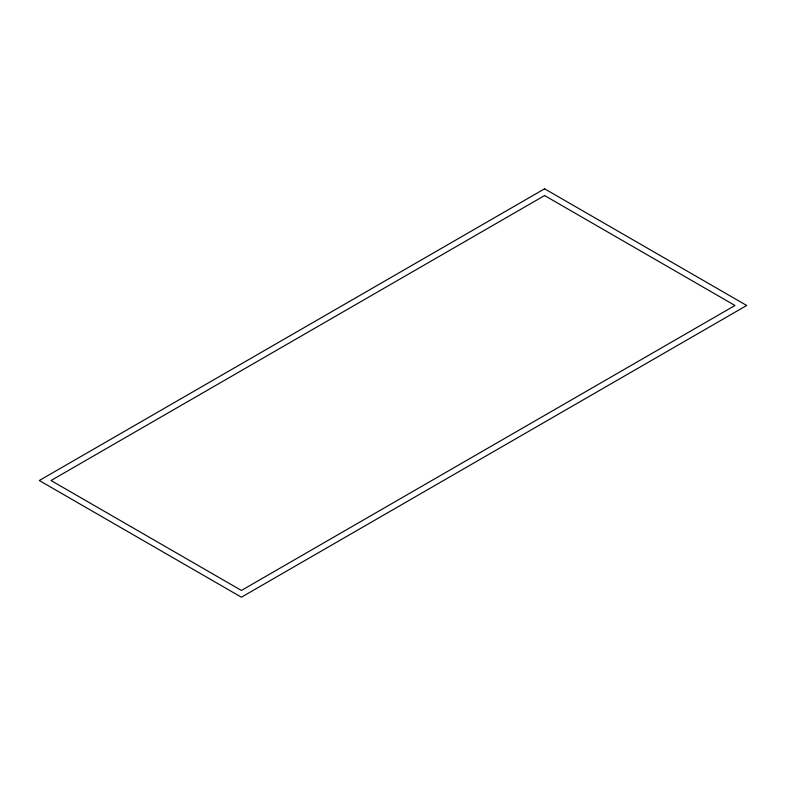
<?xml version="1.0" encoding="UTF-8"?>
<svg xmlns="http://www.w3.org/2000/svg" width="786" height="786" viewBox="0 0 786 786"><rect width="100%" height="100%" fill="white"/><g stroke="black" fill="none" stroke-linecap="round" stroke-linejoin="round"><path stroke-width="1.18" d="M544.59 188.797L39.3 480.521L241.41 597.203L746.7 305.479L544.59 188.797M544.59 195.557L51.021 480.521L241.41 590.443L734.979 305.479L544.59 195.557"/></g></svg>
